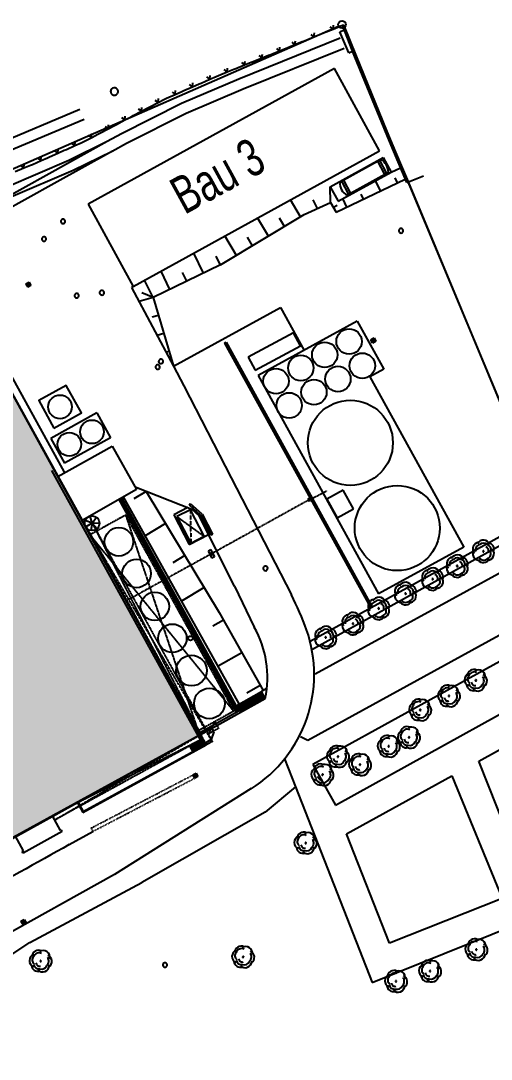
# Model space of a CAD drawing. Header units: millimetres. Extents: x 10546 to 220412, y -33380 to 110888.
# Drawn here: x 151647 to 157944, y -9507 to 4378 of the extents above; entities that cross this region are included whole.
import ezdxf

# ---------------------------------------------------------------- set-up
doc = ezdxf.new("R2010")
doc.units = ezdxf.units.MM
for name, pattern in [('DASHDOT', [1, 0.5, -0.25, 0, -0.25]), ('DASHED', [0.75, 0.5, -0.25]), ('DOT', [0.25, 0, -0.25])]:
    doc.linetypes.add(name, pattern=pattern)
for name, color, linetype in [('41', 7, 'Continuous'), ('Lageplan', 7, 'Continuous'), ('NEBENGEB', 7, 'Continuous'), ('TREPPE', 6, 'Continuous')]:
    doc.layers.add(name, color=color, linetype=linetype)
doc.layers.add('A0_Grundriß_Versorgungskanal', color=253, linetype='Continuous', lineweight=20)
doc.styles.add('USER2', font='TXT')

# ---------------------------------------------------------------- blocks, each defined once
blk = doc.blocks.new('Lageplan 1.UG')
at = {"layer": 'Lageplan'}
blk.add_hatch(color=1, dxfattribs=at).paths.add_polyline_path([(-23321, -12378), (-26262, -7020), (-26030, -6893), (-26487, -6064), (-13755, 1083), (-9279, 3558), (-5834, -2697)])
at = {"layer": '41'}
blk.add_line((-9234, 3690), (-7647, 818), dxfattribs=at)
at = {"layer": 'Lageplan'}
for p, q in [((-8995, 4584), (-3976, 6783)), ((-3911, 6757), (2405, -8340)), ((-4030, 6213), (-7330, 4401)), ((-3427, 5114), (-4030, 6213)), ((-6726, 3302), (-3427, 5114)), ((-3407, 5000), (-3957, 4697)), ((-3310, 4824), (-3859, 4521)), ((-3041, 4698), (-2841, 4782)), ((-921, -392), (-3041, 4698)), ((-7330, 4401), (-6726, 3302)), ((-9279, 3558), (-7409, 174)), ((-8162, 3333), (-8119, 3358)), ((-8137, 3290), (-8162, 3333)), ((-8112, 3348), (-8156, 3322)), ((-8150, 3312), (-8106, 3337)), ((-8119, 3358), (-8094, 3315)), ((-8100, 3326), (-8143, 3301)), ((-8094, 3315), (-8137, 3290)), ((-6726, 3302), (-6746, 3289)), ((-6746, 3289), (-6188, 2236)), ((-6188, 2236), (-4754, 3020)), ((-4754, 3020), (-4436, 2446)), ((-5504, 2544), (-5483, 2556)), ((-5504, 2544), (-3556, -982)), ((-5483, 2556), (-3535, -970)), ((-3546, 2587), (-3502, 2612)), ((-3522, 2544), (-3546, 2587)), ((-3511, 2550), (-3535, 2593)), ((-3524, 2600), (-3500, 2556)), ((-3478, 2568), (-3522, 2544)), ((-3489, 2562), (-3513, 2606)), ((-3502, 2612), (-3478, 2568)), ((-6188, 2236), (-6049, 1973)), ((-6049, 1973), (-5412, 744)), ((-7732, 759), (-7008, 1164)), ((-7008, 1164), (-6680, 587)), ((-7819, 839), (-5806, -2803)), ((-5412, 744), (-4607, -822)), ((-6680, 587), (-7410, 173)), ((-6701, 623), (-5939, 321)), ((-3914, 578), (-4134, 458)), ((-3777, 328), (-3914, 578)), ((-4134, 458), (-3997, 208)), ((-5978, 380), (-5962, 398)), ((-5978, 380), (-5823, 243)), ((-5962, 398), (-5807, 261)), ((-5939, 321), (-5841, 235)), ((-1213, 289), (-4355, -1446)), ((-3997, 208), (-3777, 328)), ((-7410, 173), (-5830, -2694)), ((-5368, -708), (-5841, 235)), ((-5825, 246), (-5684, -23)), ((-5804, 257), (-5663, -12)), ((-1264, 140), (-4326, -1554)), ((-5663, -12), (-5684, -23)), ((-4291, -1880), (-1324, -255)), ((-5368, -708), (-5105, -1254)), ((-1041, -933), (-4387, -2768)), ((-3556, -982), (-3535, -970)), ((-902, -1206), (-4320, -3093)), ((-4018, -3633), (-679, -1790)), ((-4935, -2075), (-5008, -2116)), ((-2101, -3046), (-708, -2277)), ((-5830, -2694), (-12023, -6088)), ((-5762, -2826), (-5834, -2697)), ((-5681, -2758), (-5764, -2804)), ((-5680, -2792), (-5695, -2766)), ((-4387, -2768), (-4488, -2722)), ((-4699, -3015), (-4552, -3391)), ((-1431, -4735), (-2101, -3046)), ((-4320, -3093), (-4018, -3633)), ((-5926, -3231), (-5881, -3208)), ((-5902, -3276), (-5926, -3231)), ((-5920, -3242), (-5875, -3219)), ((-5870, -3230), (-5914, -3253)), ((-5908, -3264), (-5864, -3241)), ((-5858, -3252), (-5902, -3276)), ((-5881, -3208), (-5858, -3252)), ((-3871, -4017), (-2460, -3241)), ((-2460, -3241), (-1787, -4884)), ((-5148, -3414), (-6975, -4560)), ((-4552, -3391), (-4957, -3728)), ((-4552, -3391), (-3525, -6008)), ((-4957, -3728), (-6608, -4670)), ((-7698, -3973), (-7806, -3777)), ((-7676, -3989), (-8200, -4278)), ((-7688, -3967), (-7698, -3973)), ((-7676, -3989), (-7688, -3967)), ((-7581, -4163), (-7265, -3986)), ((-3293, -5478), (-3871, -4017)), ((-8192, -4245), (-8301, -4048)), ((-8192, -4245), (-8212, -4256)), ((-8200, -4278), (-8212, -4256)), ((-3525, -6008), (611, -4335)), ((-6975, -4560), (-10287, -6402)), ((-8110, -5469), (-6608, -4670)), ((-1787, -4884), (-3293, -5478)), ((-8227, -5189), (-8183, -5164)), ((-8201, -5232), (-8227, -5189)), ((-8177, -5175), (-8220, -5200)), ((-8214, -5211), (-8171, -5186)), ((-8164, -5196), (-8208, -5222)), ((-8158, -5207), (-8201, -5232)), ((-8183, -5164), (-8158, -5207)), ((-11069, -7448), (-8110, -5469))]:
    blk.add_line(p, q, dxfattribs=at)
at = {"layer": 'Lageplan', "color": 1}
for p, q in [((-4306, 6639), (-4345, 6669)), ((-4306, 6639), (-4299, 6690)), ((-4306, 6639), (-4210, 6677)), ((-4210, 6677), (-4179, 6690)), ((-4179, 6690), (-4051, 6742)), ((-4051, 6742), (-4090, 6772)), ((-4051, 6742), (-4044, 6793)), ((-4051, 6742), (-3956, 6780)), ((-3959, 6707), (-3901, 6732)), ((-3841, 6426), (-3959, 6707)), ((-3956, 6780), (-3925, 6793)), ((-3925, 6793), (-3905, 6801)), ((-3758, 6370), (-3925, 6793)), ((-3737, 6379), (-3905, 6801)), ((-4688, 6484), (-4560, 6536)), ((-4560, 6536), (-4599, 6566)), ((-4560, 6536), (-4553, 6587)), ((-4560, 6536), (-4464, 6574)), ((-4464, 6574), (-4434, 6587)), ((-4434, 6587), (-4306, 6639)), ((-5000, 6357), (-5039, 6388)), ((-5002, 6356), (-4994, 6408)), ((-5001, 6357), (-4913, 6392)), ((-4913, 6392), (-4885, 6403)), ((-4885, 6403), (-4767, 6450)), ((-4766, 6451), (-4805, 6481)), ((-4768, 6450), (-4761, 6501)), ((-4767, 6450), (-4679, 6485)), ((-3841, 6426), (-3789, 6448)), ((-5352, 6216), (-5234, 6263)), ((-5233, 6263), (-5272, 6294)), ((-5235, 6263), (-5228, 6314)), ((-5234, 6263), (-5146, 6298)), ((-5146, 6298), (-5118, 6310)), ((-5118, 6310), (-5001, 6357)), ((-3297, 5243), (-3758, 6370)), ((-3276, 5251), (-3737, 6379)), ((-5701, 6072), (-5695, 6123)), ((-5700, 6072), (-5613, 6110)), ((-5613, 6110), (-5585, 6122)), ((-5585, 6122), (-5468, 6169)), ((-5467, 6170), (-5506, 6200)), ((-5469, 6169), (-5461, 6220)), ((-5468, 6169), (-5380, 6205)), ((-5380, 6205), (-5352, 6216)), ((-6047, 5920), (-5931, 5971)), ((-5930, 5971), (-5970, 6001)), ((-5932, 5970), (-5926, 6022)), ((-5931, 5971), (-5844, 6009)), ((-5844, 6009), (-5816, 6021)), ((-5816, 6021), (-5700, 6072)), ((-5699, 6072), (-5739, 6102)), ((-6278, 5818), (-6162, 5869)), ((-6161, 5870), (-6201, 5899)), ((-6163, 5869), (-6157, 5921)), ((-6162, 5869), (-6075, 5908)), ((-6075, 5908), (-6047, 5920)), ((-6613, 5643), (-6611, 5695)), ((-6528, 5688), (-6501, 5702)), ((-6501, 5702), (-6389, 5760)), ((-6388, 5761), (-6430, 5787)), ((-6390, 5760), (-6388, 5812)), ((-6389, 5760), (-6305, 5804)), ((-6305, 5804), (-6278, 5818)), ((-6836, 5526), (-6834, 5578)), ((-6835, 5527), (-6751, 5571)), ((-6751, 5571), (-6724, 5585)), ((-6724, 5585), (-6612, 5644)), ((-6611, 5644), (-6653, 5671)), ((-6612, 5644), (-6528, 5688)), ((-7057, 5411), (-7099, 5437)), ((-7059, 5410), (-7057, 5461)), ((-7058, 5410), (-6974, 5454)), ((-6974, 5454), (-6947, 5468)), ((-6947, 5468), (-6835, 5527)), ((-6834, 5527), (-6876, 5554)), ((-7394, 5235), (-7281, 5293)), ((-7281, 5294), (-7322, 5320)), ((-7282, 5293), (-7280, 5345)), ((-7281, 5293), (-7198, 5337)), ((-7198, 5337), (-7171, 5351)), ((-7171, 5351), (-7058, 5410)), ((-7620, 5134), (-7506, 5184)), ((-7505, 5185), (-7545, 5214)), ((-7508, 5184), (-7502, 5236)), ((-7506, 5184), (-7421, 5222)), ((-7421, 5222), (-7394, 5235)), ((-3061, 4690), (-3297, 5243)), ((-3041, 4698), (-3276, 5251)), ((-7958, 4984), (-7998, 5013)), ((-7960, 4982), (-7955, 5034)), ((-7959, 4983), (-7874, 5021)), ((-7874, 5021), (-7847, 5033)), ((-7847, 5033), (-7733, 5084)), ((-7731, 5084), (-7772, 5113)), ((-7734, 5083), (-7728, 5135)), ((-7733, 5084), (-7647, 5122)), ((-7647, 5122), (-7620, 5134)), ((-8306, 4839), (-8189, 4886)), ((-8188, 4886), (-8227, 4917)), ((-8190, 4885), (-8183, 4937)), ((-8189, 4886), (-8101, 4921)), ((-8101, 4921), (-8073, 4932)), ((-8073, 4932), (-7959, 4983)), ((-3426, 4990), (-3452, 4976)), ((-3357, 4796), (-3452, 4976)), ((-3331, 4810), (-3426, 4990)), ((-3274, 4830), (-3150, 4888)), ((-4009, 4294), (-3085, 4735)), ((-3908, 4724), (-3935, 4710)), ((-3813, 4544), (-3908, 4724)), ((-3331, 4810), (-3357, 4796)), ((-3189, 4685), (-3220, 4751)), ((-4083, 4424), (-4089, 4634)), ((-3840, 4530), (-3935, 4710)), ((-3415, 4578), (-3481, 4716)), ((-3061, 4690), (-3041, 4698)), ((-4486, 4232), (-4622, 4458)), ((-4260, 4343), (-4315, 4461)), ((-3866, 4362), (-3920, 4475)), ((-3813, 4544), (-3840, 4530)), ((-3641, 4470), (-3672, 4536)), ((-4437, 4261), (-4083, 4424)), ((-4083, 4424), (-4009, 4294)), ((-4046, 4359), (-3997, 4387)), ((-5556, 3588), (-4437, 4261)), ((-4914, 3974), (-5060, 4217)), ((-4700, 4103), (-4768, 4216)), ((-5343, 3716), (-5499, 3976)), ((-5129, 3845), (-5196, 3958)), ((-5784, 3479), (-5914, 3748)), ((-5558, 3587), (-5615, 3706)), ((-9279, 3558), (-5834, -2697)), ((-5556, 3588), (-6459, 3153)), ((-6234, 3261), (-6353, 3507)), ((-6009, 3370), (-6066, 3489)), ((-6459, 3153), (-6572, 3386)), ((-6459, 3153), (-6609, 3217)), ((-6459, 3153), (-6645, 3098)), ((-6459, 3153), (-6188, 2236)), ((-6388, 2913), (-6470, 2888)), ((-6317, 2673), (-6406, 2647)), ((-6246, 2433), (-6286, 2421)), ((-6551, 559), (-6716, 460)), ((-6551, 559), (-5576, -1059)), ((-6917, 453), (-5343, -2400)), ((-6014, -1021), (-6855, 487)), ((-6293, 131), (-6565, -33)), ((-6035, -297), (-6194, -394)), ((-5776, -726), (-6077, -907)), ((-5308, -2279), (-6014, -1021)), ((-5576, -1059), (-4987, -2101)), ((-5517, -1163), (-5658, -1243)), ((-5271, -1598), (-5589, -1778)), ((-5025, -2034), (-5205, -2136)), ((-5834, -2697), (-23321, -12378))]:
    blk.add_line(p, q, dxfattribs=at)
at = {"layer": 'Lageplan', "color": 2}
for p, q in [((-3954, 6620), (-5311, 6073)), ((-3901, 6484), (-5255, 5938)), ((-5311, 6073), (-6080, 5746)), ((-5255, 5938), (-6018, 5613)), ((-6080, 5746), (-6884, 5342)), ((-7439, 5667), (-9134, 4956)), ((-6018, 5613), (-6816, 5213)), ((-7383, 5532), (-9077, 4821)), ((-6884, 5342), (-7072, 5237)), ((-7072, 5237), (-7852, 4805)), ((-7072, 5237), (-7588, 4985)), ((-6816, 5213), (-7005, 5107)), ((-7002, 5109), (-7781, 4678)), ((-7005, 5107), (-7527, 4852)), ((-4089, 4634), (-3379, 5025)), ((-3379, 5025), (-3274, 4830)), ((-7588, 4985), (-8416, 4630)), ((-7852, 4805), (-8561, 4413)), ((-7527, 4852), (-8361, 4495)), ((-3984, 4439), (-3274, 4830)), ((-7781, 4678), (-8490, 4285)), ((-4089, 4634), (-3984, 4439)), ((-3726, 2835), (-5053, 2108)), ((-3726, 2835), (-3373, 2197)), ((-4580, 2682), (-5187, 2357)), ((-4486, 2507), (-4580, 2682)), ((-5094, 2182), (-4486, 2507)), ((-5187, 2357), (-5094, 2182)), ((-5053, 2108), (-4334, 807)), ((-3373, 2197), (-3559, 2092)), ((-3559, 2092), (-2301, -185)), ((-7213, 1609), (-7826, 1270)), ((-7213, 1609), (-7030, 1278)), ((-7826, 1270), (-7643, 939)), ((-7030, 1278), (-7643, 939)), ((-4334, 807), (-3441, -809)), ((-6899, 463), (-6882, 472)), ((-6899, 463), (-5325, -2390)), ((-6882, 472), (-5308, -2381)), ((-4372, 466), (-4387, 458)), ((-4387, 458), (-4371, 428)), ((-4372, 466), (-4356, 436)), ((-4356, 436), (-4371, 428)), ((-5995, 344), (-6181, 247)), ((-5960, 316), (-6139, 223)), ((-5775, -40), (-5960, 316)), ((-7275, 135), (-7366, 173)), ((-7275, 135), (-7301, 230)), ((-7275, 135), (-7216, 214)), ((-7275, 135), (-7176, 141)), ((-6181, 247), (-5975, -149)), ((-6139, 223), (-5954, -133)), ((-7275, 135), (-7361, 86)), ((-7275, 135), (-7292, 38)), ((-7275, 135), (-7209, 61)), ((-5975, -149), (-5716, -14)), ((-5954, -133), (-5775, -40)), ((-5690, -218), (-5724, -237)), ((-5724, -237), (-5672, -333)), ((-5681, -257), (-5696, -265)), ((-5696, -265), (-5680, -295)), ((-5690, -218), (-5638, -315)), ((-5681, -257), (-5665, -286)), ((-2301, -185), (-3441, -809)), ((-5665, -286), (-5680, -295)), ((-5638, -315), (-5672, -333)), ((-5830, -2694), (-4957, -2208)), ((-5349, -2306), (-5008, -2116)), ((-4967, -2191), (-5308, -2381)), ((-5141, -2288), (-5183, -2213)), ((-5120, -2276), (-5161, -2201)), ((-5098, -2264), (-5139, -2189)), ((-5076, -2251), (-5118, -2177)), ((-5054, -2239), (-5096, -2164)), ((-5032, -2227), (-5074, -2152)), ((-5010, -2215), (-5052, -2140)), ((-4988, -2203), (-5030, -2128)), ((-4967, -2191), (-5008, -2116)), ((-4967, -2191), (-4957, -2208)), ((-5294, -2373), (-5336, -2298)), ((-5272, -2361), (-5314, -2286)), ((-5251, -2349), (-5292, -2274)), ((-5229, -2337), (-5270, -2262)), ((-5207, -2324), (-5249, -2250)), ((-5185, -2312), (-5227, -2237)), ((-5163, -2300), (-5205, -2225)), ((-5844, -2668), (-5330, -2382)), ((-5681, -2592), (-5839, -2678)), ((-5681, -2591), (-5647, -2653)), ((-5790, -2756), (-5966, -2852)), ((-5825, -2775), (-5791, -2838)), ((-5647, -2653), (-5681, -2758)), ((-7400, -3733), (-5750, -2830)), ((-7396, -3720), (-5762, -2826)), ((-5966, -2852), (-5931, -2915)), ((-5948, -2843), (-5914, -2906)), ((-5756, -2819), (-5931, -2915)), ((-5931, -2833), (-5896, -2896)), ((-5913, -2823), (-5878, -2887)), ((-5896, -2814), (-5861, -2877)), ((-5878, -2804), (-5843, -2867)), ((-5860, -2795), (-5826, -2858)), ((-5843, -2785), (-5808, -2848)), ((-7475, -3596), (-7400, -3733)), ((-7466, -3591), (-7396, -3720))]:
    blk.add_line(p, q, dxfattribs=at)
at = {"layer": 'Lageplan', "linetype": 'DASHDOT'}
for p, q in [((-4364, 451), (-4137, 566)), ((-4379, 443), (-6819, -904))]:
    blk.add_line(p, q, dxfattribs=at)
at = {"layer": 'Lageplan', "color": 2, "linetype": 'DASHED'}
for p, q in [((-5960, 316), (-5954, -133)), ((-6139, 223), (-5775, -40))]:
    blk.add_line(p, q, dxfattribs=at)
at = {"layer": 'Lageplan', "linetype": 'DASHED'}
for p, q in [((-6827, 243), (-7303, -20)), ((-6827, 243), (-5379, -2378)), ((-6827, 243), (-5858, -2643)), ((-7273, 134), (-7361, 86)), ((-7356, 89), (-5750, -2830)), ((-5666, -2785), (-7356, 89)), ((-7273, 134), (-5666, -2785)), ((-7273, 134), (-5750, -2830)), ((-5379, -2378), (-7303, -20)), ((-5379, -2378), (-5858, -2643)), ((-5633, -2521), (-5721, -2685)), ((-5584, -2608), (-5721, -2685)), ((-5633, -2521), (-5584, -2608)), ((-5799, -2750), (-7806, -3777)), ((-7775, -3833), (-5830, -2694)), ((-5799, -2750), (-7775, -3833)), ((-5830, -2694), (-5799, -2750)), ((-5666, -2785), (-5750, -2830)), ((-7806, -3777), (-7775, -3833))]:
    blk.add_line(p, q, dxfattribs=at)
at = {"layer": 'Lageplan', "linetype": 'DOT'}
for p, q in [((-7288, -3941), (-5925, -3231)), ((-7265, -3986), (-5902, -3275)), ((-7288, -3941), (-7265, -3986))]:
    blk.add_line(p, q, dxfattribs=at)
at = {"layer": 'Lageplan', "color": 1}
blk.add_circle((-3930, 6804), 50, dxfattribs=at)
at = {"layer": 'Lageplan'}
for centre, radius in [((-3836, 2565), 170), ((-4162, 2387), 170), ((-4482, 2211), 170), ((-3659, 2241), 170), ((-3985, 2063), 170), ((-4814, 2034), 170), ((-4306, 1887), 170), ((-4638, 1710), 170), ((-3819, 1210), 569), ((-7277, 1357), 158), ((-7580, 1190), 158), ((-3191, 70), 569), ((-6917, -113), 191), ((-6680, -537), 191), ((-6436, -977), 190), ((-6201, -1404), 191), ((-5958, -1403), 30), ((-5946, -1835), 205), ((-5706, -2276), 205)]:
    blk.add_circle(centre, radius, dxfattribs=at)
at = {"layer": 'Lageplan', "color": 2}
blk.add_circle((-7275, 135), 98.9, dxfattribs=at)
at = {"layer": 'Lageplan'}
for centre, radius, start, end in [((-3527, 4819), 217, 1.1285, 56.6547), ((-3788, 4675), 170, 172.4988, 245.2844), ((-8017, -2564), 3829, 19.4565, 27.0571), ((-6104, -1889), 1801, 302.0907, 19.4565), ((-6288, -1926), 1360, 348.0409, 29.5943), ((3751125, -6768499), 7738483, 119.0594056, 119.0817972)]:
    blk.add_arc(centre, radius, start, end, dxfattribs=at)
at = {"layer": 'Lageplan', "color": 5}
for centre, major_axis, start_param, end_param in [((-6977, 5908), (35.4, 35.4), 1.745329, 3.316126), ((-6977, 5908), (-35.4, 35.4), -1.396263, 0.174533), ((-6977, 5908), (35.4, 35.4), 3.316126, 4.886922), ((-6977, 5908), (35.4, 35.4), 4.886922, 6.457718), ((-7666, 4170), (21.2, 21.2), 1.745194, 3.31599), ((-7666, 4170), (-21.2, 21.2), -1.396399, 0.174397), ((-7666, 4170), (21.2, 21.2), 4.886786, 6.457583), ((-7666, 4170), (21.2, 21.2), 3.31599, 4.886786), ((-3142, 4045), (21.2, 21.2), 1.745194, 3.31599), ((-3142, 4045), (-21.2, 21.2), -1.396399, 0.174397), ((-3142, 4045), (21.2, 21.2), 3.31599, 4.886786), ((-3142, 4045), (21.2, 21.2), 4.886786, 6.457583), ((-7918, 3935), (21.2, 21.2), 1.745194, 3.31599), ((-7918, 3935), (-21.2, 21.2), -1.396399, 0.174397), ((-7918, 3935), (21.2, 21.2), 3.31599, 4.886786), ((-7918, 3935), (21.2, 21.2), 4.886786, 6.457583), ((-7481, 3178), (21.2, 21.2), 1.745194, 3.31599), ((-7481, 3178), (-21.2, 21.2), -1.396399, 0.174397), ((-7481, 3178), (21.2, 21.2), 4.886786, 6.457583), ((-7145, 3216), (21.2, 21.2), 1.745194, 3.31599), ((-7145, 3216), (-21.2, 21.2), -1.396399, 0.174397), ((-7145, 3216), (21.2, 21.2), 3.31599, 4.886786), ((-7145, 3216), (21.2, 21.2), 4.886786, 6.457583), ((-7481, 3178), (21.2, 21.2), 3.31599, 4.886786), ((-6398, 2223), (21.2, 21.2), 1.745194, 3.31599), ((-6398, 2223), (-21.2, 21.2), -1.396399, 0.174397), ((-6355, 2299), (21.2, 21.2), 1.745194, 3.31599), ((-6398, 2223), (21.2, 21.2), 4.886786, 6.457583), ((-6355, 2299), (-21.2, 21.2), -1.396399, 0.174397), ((-6355, 2299), (21.2, 21.2), 3.31599, 4.886786), ((-6355, 2299), (21.2, 21.2), 4.886786, 6.457583), ((-6398, 2223), (21.2, 21.2), 3.31599, 4.886786), ((-4955, -470), (21.2, 21.2), 1.745194, 3.31599), ((-4955, -470), (-21.2, 21.2), -1.396399, 0.174397), ((-4955, -470), (21.2, 21.2), 3.31599, 4.886786), ((-4955, -470), (21.2, 21.2), 4.886786, 6.457583), ((-6300, -5771), (21.2, 21.2), 1.745278, 3.316074), ((-6300, -5771), (21.2, 21.2), 0.174481, 1.745278), ((-6300, -5771), (-21.2, 21.2), 1.745278, 3.316074), ((-6300, -5771), (-21.2, 21.2), 3.316074, 4.88687)]:
    blk.add_ellipse(centre, major_axis=major_axis, ratio=1, start_param=start_param, end_param=end_param, dxfattribs=at)
at = {"layer": 'Lageplan'}
for centre, major_axis, start_param, end_param in [((-2090, -209), (63.7, 63.7), 0.951308, 3.047431), ((-2037, -180), (-63.7, 63.7), 4.248148, 6.590816), ((-2037, -205), (-53.1, 53.1), -1.563519, -0.036077), ((-1987, -212), (63.7, 63.7), 5.160938, 6.846996), ((-2091, -270), (63.7, 63.7), 1.702725, 4.022041), ((-2068, -223), (53.1, 53.1), 1.048314, 2.621501), ((-2038, -240), (5.31, 5.31), 1.291665, 2.862287), ((-2038, -240), (-5.31, 5.31), 1.291665, 2.862287), ((-2038, -240), (-5.31, 5.31), 4.433258, 6.003879), ((-2038, -240), (5.31, 5.31), 4.433258, 6.003879), ((-2020, -230), (36.1, 36.1), 5.177867, 6.830066), ((-1986, -272), (-63.7, 63.7), 2.275524, 4.618193), ((-2007, -223), (-53.1, 53.1), 3.679939, 5.186402), ((-1998, -276), (42.4, 42.4), 4.256944, 6.029466), ((-2441, -468), (63.7, 63.7), 1.702725, 4.022041), ((-2440, -407), (63.7, 63.7), 0.951308, 3.047431), ((-2419, -421), (53.1, 53.1), 1.048314, 2.621501), ((-2388, -378), (-63.7, 63.7), 4.248148, 6.590816), ((-2388, -404), (-53.1, 53.1), -1.563519, -0.036077), ((-2370, -429), (36.1, 36.1), 5.177867, 6.830066), ((-2337, -470), (-63.7, 63.7), 2.275524, 4.618193), ((-2358, -422), (-53.1, 53.1), 3.679939, 5.186402), ((-2337, -410), (63.7, 63.7), 5.160938, 6.846996), ((-2039, -301), (-63.7, 63.7), 1.455255, 3.44877), ((-2034, -283), (-53.1, 53.1), 1.411552, 3.18725), ((-2770, -581), (63.7, 63.7), 0.951308, 3.047431), ((-2749, -595), (53.1, 53.1), 1.048314, 2.621501), ((-2718, -552), (-63.7, 63.7), 4.248148, 6.590816), ((-2717, -578), (-53.1, 53.1), -1.563519, -0.036077), ((-2700, -602), (36.1, 36.1), 5.177867, 6.830066), ((-2688, -595), (-53.1, 53.1), 3.679939, 5.186402), ((-2667, -584), (63.7, 63.7), 5.160938, 6.846996), ((-2390, -499), (-63.7, 63.7), 1.455255, 3.44877), ((-2384, -481), (-53.1, 53.1), 1.411552, 3.18725), ((-2389, -439), (5.31, 5.31), 1.291665, 2.862287), ((-2389, -439), (-5.31, 5.31), 1.291665, 2.862287), ((-2389, -439), (-5.31, 5.31), 4.433258, 6.003879), ((-2389, -439), (5.31, 5.31), 4.433258, 6.003879), ((-2348, -475), (42.4, 42.4), 4.256944, 6.029466), ((-3133, -774), (63.7, 63.7), 0.951308, 3.047431), ((-3080, -745), (-63.7, 63.7), 4.248148, 6.590816), ((-3080, -771), (-53.1, 53.1), -1.563519, -0.036077), ((-3030, -777), (63.7, 63.7), 5.160938, 6.846996), ((-2771, -642), (63.7, 63.7), 1.702725, 4.022041), ((-2719, -613), (5.31, 5.31), 1.291665, 2.862287), ((-2719, -613), (-5.31, 5.31), 1.291665, 2.862287), ((-2719, -613), (-5.31, 5.31), 4.433258, 6.003879), ((-2719, -613), (5.31, 5.31), 4.433258, 6.003879), ((-2667, -644), (-63.7, 63.7), 2.275524, 4.618193), ((-2678, -648), (42.4, 42.4), 4.256944, 6.029466), ((-3134, -835), (63.7, 63.7), 1.702725, 4.022041), ((-3111, -788), (53.1, 53.1), 1.048314, 2.621501), ((-3081, -806), (5.31, 5.31), 1.291665, 2.862287), ((-3081, -806), (-5.31, 5.31), 1.291665, 2.862287), ((-3081, -806), (-5.31, 5.31), 4.433258, 6.003879), ((-3081, -806), (5.31, 5.31), 4.433258, 6.003879), ((-3063, -796), (36.1, 36.1), 5.177867, 6.830066), ((-3029, -837), (-63.7, 63.7), 2.275524, 4.618193), ((-3050, -789), (-53.1, 53.1), 3.679939, 5.186402), ((-3041, -842), (42.4, 42.4), 4.256944, 6.029466), ((-2719, -673), (-63.7, 63.7), 1.455255, 3.44877), ((-2714, -655), (-53.1, 53.1), 1.411552, 3.18725), ((-3491, -973), (63.7, 63.7), 0.951308, 3.047431), ((-3469, -987), (53.1, 53.1), 1.048314, 2.621501), ((-3438, -944), (-63.7, 63.7), 4.248148, 6.590816), ((-3438, -970), (-53.1, 53.1), -1.563519, -0.036077), ((-3421, -994), (36.1, 36.1), 5.177867, 6.830066), ((-3408, -987), (-53.1, 53.1), 3.679939, 5.186402), ((-3387, -976), (63.7, 63.7), 5.160938, 6.846996), ((-3082, -866), (-63.7, 63.7), 1.455255, 3.44877), ((-3077, -848), (-53.1, 53.1), 1.411552, 3.18725), ((-3837, -1177), (63.7, 63.7), 0.951308, 3.047431), ((-3784, -1148), (-63.7, 63.7), 4.248148, 6.590816), ((-3784, -1174), (-53.1, 53.1), -1.563519, -0.036077), ((-3734, -1180), (63.7, 63.7), 5.160938, 6.846996), ((-3491, -1034), (63.7, 63.7), 1.702725, 4.022041), ((-3440, -1065), (-63.7, 63.7), 1.455255, 3.44877), ((-3434, -1047), (-53.1, 53.1), 1.411552, 3.18725), ((-3439, -1005), (5.31, 5.31), 1.291665, 2.862287), ((-3439, -1005), (-5.31, 5.31), 1.291665, 2.862287), ((-3439, -1005), (-5.31, 5.31), 4.433258, 6.003879), ((-3439, -1005), (5.31, 5.31), 4.433258, 6.003879), ((-3387, -1036), (-63.7, 63.7), 2.275524, 4.618193), ((-3398, -1040), (42.4, 42.4), 4.256944, 6.029466), ((-4147, -1332), (-63.7, 63.7), 4.248148, 6.590816), ((-3838, -1238), (63.7, 63.7), 1.702725, 4.022041), ((-3815, -1191), (53.1, 53.1), 1.048314, 2.621501), ((-3785, -1209), (5.31, 5.31), 1.291665, 2.862287), ((-3785, -1209), (-5.31, 5.31), 1.291665, 2.862287), ((-3785, -1209), (-5.31, 5.31), 4.433258, 6.003879), ((-3785, -1209), (5.31, 5.31), 4.433258, 6.003879), ((-3767, -1198), (36.1, 36.1), 5.177867, 6.830066), ((-3733, -1240), (-63.7, 63.7), 2.275524, 4.618193), ((-3754, -1191), (-53.1, 53.1), 3.679939, 5.186402), ((-3745, -1244), (42.4, 42.4), 4.256944, 6.029466), ((-4200, -1422), (63.7, 63.7), 1.702725, 4.022041), ((-4199, -1361), (63.7, 63.7), 0.951308, 3.047431), ((-4178, -1375), (53.1, 53.1), 1.048314, 2.621501), ((-4146, -1357), (-53.1, 53.1), -1.563519, -0.036077), ((-4148, -1392), (5.31, 5.31), 1.291665, 2.862287), ((-4148, -1392), (-5.31, 5.31), 4.433258, 6.003879), ((-4129, -1382), (36.1, 36.1), 5.177867, 6.830066), ((-4096, -1424), (-63.7, 63.7), 2.275524, 4.618193), ((-4117, -1375), (-53.1, 53.1), 3.679939, 5.186402), ((-4096, -1364), (63.7, 63.7), 5.160938, 6.846996), ((-3786, -1269), (-63.7, 63.7), 1.455255, 3.44877), ((-3781, -1251), (-53.1, 53.1), 1.411552, 3.18725), ((-4148, -1453), (-63.7, 63.7), 1.455255, 3.44877), ((-4143, -1435), (-53.1, 53.1), 1.411552, 3.18725), ((-4148, -1392), (-5.31, 5.31), 1.291665, 2.862287), ((-4148, -1392), (5.31, 5.31), 4.433258, 6.003879), ((-4107, -1428), (42.4, 42.4), 4.256944, 6.029466), ((-2200, -1960), (-63.7, 63.7), -0.412458, 1.93021), ((-2165, -1911), (63.7, 63.7), 0.338069, 2.331584), ((-2192, -1951), (-42.4, 42.4), -0.001834, 1.770687), ((-2162, -1929), (53.1, 53.1), 0.294365, 2.070063), ((-2105, -1916), (63.7, 63.7), 5.297928, 7.617243), ((-2105, -1968), (53.1, 53.1), 4.643517, 6.216704), ((-2079, -1971), (-63.7, 63.7), 2.975715, 5.071838), ((-2524, -2120), (63.7, 63.7), 0.338069, 2.331584), ((-2521, -2139), (53.1, 53.1), 0.294365, 2.070063), ((-2464, -2125), (63.7, 63.7), 5.297928, 7.617243), ((-2173, -2014), (63.7, 63.7), 2.472955, 4.159013), ((-2160, -1994), (-53.1, 53.1), 0.991956, 2.49842), ((-2151, -1983), (-36.1, 36.1), 0.919089, 2.571287), ((-2114, -2020), (63.7, 63.7), 3.130962, 5.47363), ((-2125, -1997), (53.1, 53.1), 3.60248, 5.129922), ((-2139, -1965), (5.31, 5.31), 1.745275, 3.315897), ((-2139, -1965), (5.31, 5.31), 0.174479, 1.745101), ((-2139, -1965), (-5.31, 5.31), 1.745275, 3.315897), ((-2139, -1965), (5.31, 5.31), 4.886868, 6.45749), ((-2910, -2306), (63.7, 63.7), 0.338069, 2.331584), ((-2850, -2312), (63.7, 63.7), 5.297928, 7.617243), ((-2558, -2169), (-63.7, 63.7), -0.412458, 1.93021), ((-2550, -2160), (-42.4, 42.4), -0.001834, 1.770687), ((-2519, -2203), (-53.1, 53.1), 0.991956, 2.49842), ((-2510, -2192), (-36.1, 36.1), 0.919089, 2.571287), ((-2498, -2174), (5.31, 5.31), 1.745275, 3.315897), ((-2498, -2174), (5.31, 5.31), 0.174479, 1.745101), ((-2498, -2174), (-5.31, 5.31), 1.745275, 3.315897), ((-2498, -2174), (5.31, 5.31), 4.886868, 6.45749), ((-2463, -2177), (53.1, 53.1), 4.643517, 6.216704), ((-2438, -2180), (-63.7, 63.7), 2.975715, 5.071838), ((-2944, -2355), (-63.7, 63.7), -0.412458, 1.93021), ((-2936, -2347), (-42.4, 42.4), -0.001834, 1.770687), ((-2907, -2325), (53.1, 53.1), 0.294365, 2.070063), ((-2884, -2361), (5.31, 5.31), 1.745275, 3.315897), ((-2884, -2361), (5.31, 5.31), 0.174479, 1.745101), ((-2884, -2361), (5.31, 5.31), 4.886868, 6.45749), ((-2849, -2363), (53.1, 53.1), 4.643517, 6.216704), ((-2824, -2367), (-63.7, 63.7), 2.975715, 5.071838), ((-2532, -2223), (63.7, 63.7), 2.472955, 4.159013), ((-2472, -2229), (63.7, 63.7), 3.130962, 5.47363), ((-2484, -2206), (53.1, 53.1), 3.60248, 5.129922), ((-2918, -2409), (63.7, 63.7), 2.472955, 4.159013), ((-2904, -2390), (-53.1, 53.1), 0.991956, 2.49842), ((-2896, -2378), (-36.1, 36.1), 0.919089, 2.571287), ((-2858, -2416), (63.7, 63.7), 3.130962, 5.47363), ((-2870, -2393), (53.1, 53.1), 3.60248, 5.129922), ((-2884, -2361), (-5.31, 5.31), 1.745275, 3.315897), ((-3060, -2675), (63.7, 63.7), 0.338069, 2.331584), ((-3057, -2694), (53.1, 53.1), 0.294365, 2.070063), ((-3000, -2680), (63.7, 63.7), 5.297928, 7.617243), ((-3366, -2842), (-63.7, 63.7), -0.412458, 1.93021), ((-3331, -2793), (63.7, 63.7), 0.338069, 2.331584), ((-3328, -2812), (53.1, 53.1), 0.294365, 2.070063), ((-3271, -2798), (63.7, 63.7), 5.297928, 7.617243), ((-3245, -2853), (-63.7, 63.7), 2.975715, 5.071838), ((-3095, -2724), (-63.7, 63.7), -0.412458, 1.93021), ((-3087, -2715), (-42.4, 42.4), -0.001834, 1.770687), ((-3055, -2758), (-53.1, 53.1), 0.991956, 2.49842), ((-3047, -2747), (-36.1, 36.1), 0.919089, 2.571287), ((-3035, -2729), (5.31, 5.31), 1.745275, 3.315897), ((-3035, -2729), (5.31, 5.31), 0.174479, 1.745101), ((-3035, -2729), (-5.31, 5.31), 1.745275, 3.315897), ((-3035, -2729), (5.31, 5.31), 4.886868, 6.45749), ((-3000, -2732), (53.1, 53.1), 4.643517, 6.216704), ((-2974, -2735), (-63.7, 63.7), 2.975715, 5.071838), ((-4045, -2979), (-63.7, 63.7), -0.412458, 1.93021), ((-4011, -2930), (63.7, 63.7), 0.338069, 2.331584), ((-4008, -2949), (53.1, 53.1), 0.294365, 2.070063), ((-3951, -2935), (63.7, 63.7), 5.297928, 7.617243), ((-3925, -2990), (-63.7, 63.7), 2.975715, 5.071838), ((-3339, -2896), (63.7, 63.7), 2.472955, 4.159013), ((-3358, -2833), (-42.4, 42.4), -0.001834, 1.770687), ((-3326, -2876), (-53.1, 53.1), 0.991956, 2.49842), ((-3317, -2865), (-36.1, 36.1), 0.919089, 2.571287), ((-3280, -2902), (63.7, 63.7), 3.130962, 5.47363), ((-3291, -2879), (53.1, 53.1), 3.60248, 5.129922), ((-3305, -2847), (5.31, 5.31), 1.745275, 3.315897), ((-3305, -2847), (5.31, 5.31), 0.174479, 1.745101), ((-3305, -2847), (-5.31, 5.31), 1.745275, 3.315897), ((-3305, -2847), (5.31, 5.31), 4.886868, 6.45749), ((-3270, -2850), (53.1, 53.1), 4.643517, 6.216704), ((-3068, -2778), (63.7, 63.7), 2.472955, 4.159013), ((-3009, -2784), (63.7, 63.7), 3.130962, 5.47363), ((-3020, -2761), (53.1, 53.1), 3.60248, 5.129922), ((-4019, -3033), (63.7, 63.7), 2.472955, 4.159013), ((-4037, -2970), (-42.4, 42.4), -0.001834, 1.770687), ((-4005, -3014), (-53.1, 53.1), 0.991956, 2.49842), ((-3997, -3002), (-36.1, 36.1), 0.919089, 2.571287), ((-3959, -3039), (63.7, 63.7), 3.130962, 5.47363), ((-3971, -3017), (53.1, 53.1), 3.60248, 5.129922), ((-3985, -2985), (5.31, 5.31), 1.745275, 3.315897), ((-3985, -2985), (5.31, 5.31), 0.174479, 1.745101), ((-3985, -2985), (-5.31, 5.31), 1.745275, 3.315897), ((-3985, -2985), (5.31, 5.31), 4.886868, 6.45749), ((-3950, -2987), (53.1, 53.1), 4.643517, 6.216704), ((-3749, -3088), (-63.7, 63.7), -0.412458, 1.93021), ((-3715, -3039), (63.7, 63.7), 0.338069, 2.331584), ((-3741, -3079), (-42.4, 42.4), -0.001834, 1.770687), ((-3711, -3057), (53.1, 53.1), 0.294365, 2.070063), ((-3654, -3044), (63.7, 63.7), 5.297928, 7.617243), ((-3654, -3096), (53.1, 53.1), 4.643517, 6.216704), ((-3629, -3099), (-63.7, 63.7), 2.975715, 5.071838), ((-4252, -3222), (-63.7, 63.7), -0.412458, 1.93021), ((-4218, -3173), (63.7, 63.7), 0.338069, 2.331584), ((-4244, -3213), (-42.4, 42.4), -0.001834, 1.770687), ((-4215, -3192), (53.1, 53.1), 0.294365, 2.070063), ((-4158, -3179), (63.7, 63.7), 5.297928, 7.617243), ((-4157, -3230), (53.1, 53.1), 4.643517, 6.216704), ((-4132, -3234), (-63.7, 63.7), 2.975715, 5.071838), ((-3722, -3141), (63.7, 63.7), 2.472955, 4.159013), ((-3709, -3122), (-53.1, 53.1), 0.991956, 2.49842), ((-3701, -3110), (-36.1, 36.1), 0.919089, 2.571287), ((-3663, -3148), (63.7, 63.7), 3.130962, 5.47363), ((-3674, -3125), (53.1, 53.1), 3.60248, 5.129922), ((-3689, -3093), (5.31, 5.31), 1.745275, 3.315897), ((-3689, -3093), (5.31, 5.31), 0.174479, 1.745101), ((-3689, -3093), (-5.31, 5.31), 1.745275, 3.315897), ((-3689, -3093), (5.31, 5.31), 4.886868, 6.45749), ((-4226, -3276), (63.7, 63.7), 2.472955, 4.159013), ((-4213, -3257), (-53.1, 53.1), 0.991956, 2.49842), ((-4204, -3245), (-36.1, 36.1), 0.919089, 2.571287), ((-4166, -3283), (63.7, 63.7), 3.130962, 5.47363), ((-4178, -3260), (53.1, 53.1), 3.60248, 5.129922), ((-4192, -3228), (5.31, 5.31), 1.745275, 3.315897), ((-4192, -3228), (5.31, 5.31), 0.174479, 1.745101), ((-4192, -3228), (-5.31, 5.31), 1.745275, 3.315897), ((-4192, -3228), (5.31, 5.31), 4.886868, 6.45749), ((-4444, -4086), (63.7, 63.7), 0.338069, 2.331584), ((-4441, -4105), (53.1, 53.1), 0.294365, 2.070063), ((-4384, -4091), (63.7, 63.7), 5.297928, 7.617243), ((-4479, -4135), (-63.7, 63.7), -0.412458, 1.93021), ((-4470, -4126), (-42.4, 42.4), -0.001834, 1.770687), ((-4430, -4158), (-36.1, 36.1), 0.919089, 2.571287), ((-4418, -4141), (5.31, 5.31), 1.745275, 3.315897), ((-4418, -4141), (5.31, 5.31), 0.174479, 1.745101), ((-4418, -4141), (-5.31, 5.31), 1.745275, 3.315897), ((-4418, -4141), (5.31, 5.31), 4.886868, 6.45749), ((-4383, -4143), (53.1, 53.1), 4.643517, 6.216704), ((-4358, -4146), (-63.7, 63.7), 2.975715, 5.071838), ((-4452, -4189), (63.7, 63.7), 2.472955, 4.159013), ((-4439, -4170), (-53.1, 53.1), 0.991956, 2.49842), ((-4393, -4195), (63.7, 63.7), 3.130962, 5.47363), ((-4404, -4172), (53.1, 53.1), 3.60248, 5.129922), ((-5279, -5609), (63.7, 63.7), 0.338069, 2.331584), ((-5275, -5628), (53.1, 53.1), 0.294365, 2.070063), ((-5219, -5615), (63.7, 63.7), 5.297928, 7.617243), ((-2192, -5560), (-63.7, 63.7), -0.412458, 1.93021), ((-2157, -5511), (63.7, 63.7), 0.338069, 2.331584), ((-2184, -5551), (-42.4, 42.4), -0.001834, 1.770687), ((-2154, -5530), (53.1, 53.1), 0.294365, 2.070063), ((-2097, -5517), (63.7, 63.7), 5.297928, 7.617243), ((-2097, -5568), (53.1, 53.1), 4.643517, 6.216704), ((-2071, -5571), (-63.7, 63.7), 2.975715, 5.071838), ((-8024, -5714), (-63.7, 63.7), -0.412458, 1.93021), ((-7990, -5665), (63.7, 63.7), 0.338069, 2.331584), ((-8016, -5705), (-42.4, 42.4), -0.001834, 1.770687), ((-7986, -5684), (53.1, 53.1), 0.294365, 2.070063), ((-7930, -5670), (63.7, 63.7), 5.297928, 7.617243), ((-7929, -5722), (53.1, 53.1), 4.643517, 6.216704), ((-7904, -5725), (-63.7, 63.7), 2.975715, 5.071838), ((-5313, -5658), (-63.7, 63.7), -0.412458, 1.93021), ((-5305, -5649), (-42.4, 42.4), -0.001834, 1.770687), ((-5265, -5681), (-36.1, 36.1), 0.919089, 2.571287), ((-5253, -5664), (5.31, 5.31), 1.745275, 3.315897), ((-5253, -5664), (5.31, 5.31), 0.174479, 1.745101), ((-5253, -5664), (-5.31, 5.31), 1.745275, 3.315897), ((-5253, -5664), (5.31, 5.31), 4.886868, 6.45749), ((-5218, -5666), (53.1, 53.1), 4.643517, 6.216704), ((-5193, -5669), (-63.7, 63.7), 2.975715, 5.071838), ((-2165, -5614), (63.7, 63.7), 2.472955, 4.159013), ((-2152, -5595), (-53.1, 53.1), 0.991956, 2.49842), ((-2144, -5583), (-36.1, 36.1), 0.919089, 2.571287), ((-2106, -5621), (63.7, 63.7), 3.130962, 5.47363), ((-2117, -5598), (53.1, 53.1), 3.60248, 5.129922), ((-2132, -5566), (5.31, 5.31), 1.745275, 3.315897), ((-2132, -5566), (5.31, 5.31), 0.174479, 1.745101), ((-2132, -5566), (-5.31, 5.31), 1.745275, 3.315897), ((-2132, -5566), (5.31, 5.31), 4.886868, 6.45749), ((-7998, -5768), (63.7, 63.7), 2.472955, 4.159013), ((-7984, -5749), (-53.1, 53.1), 0.991956, 2.49842), ((-7976, -5737), (-36.1, 36.1), 0.919089, 2.571287), ((-7938, -5774), (63.7, 63.7), 3.130962, 5.47363), ((-7950, -5752), (53.1, 53.1), 3.60248, 5.129922), ((-7964, -5720), (5.31, 5.31), 1.745275, 3.315897), ((-7964, -5720), (5.31, 5.31), 0.174479, 1.745101), ((-7964, -5720), (-5.31, 5.31), 1.745275, 3.315897), ((-7964, -5720), (5.31, 5.31), 4.886868, 6.45749), ((-5287, -5712), (63.7, 63.7), 2.472955, 4.159013), ((-5273, -5693), (-53.1, 53.1), 0.991956, 2.49842), ((-5227, -5719), (63.7, 63.7), 3.130962, 5.47363), ((-5239, -5696), (53.1, 53.1), 3.60248, 5.129922), ((-2813, -5849), (-63.7, 63.7), -0.412458, 1.93021), ((-2778, -5800), (63.7, 63.7), 0.338069, 2.331584), ((-2804, -5840), (-42.4, 42.4), -0.001834, 1.770687), ((-2775, -5818), (53.1, 53.1), 0.294365, 2.070063), ((-2718, -5805), (63.7, 63.7), 5.297928, 7.617243), ((-2717, -5857), (53.1, 53.1), 4.643517, 6.216704), ((-2692, -5860), (-63.7, 63.7), 2.975715, 5.071838), ((-3268, -5984), (-63.7, 63.7), -0.412458, 1.93021), ((-3233, -5935), (63.7, 63.7), 0.338069, 2.331584), ((-3259, -5975), (-42.4, 42.4), -0.001834, 1.770687), ((-3230, -5954), (53.1, 53.1), 0.294365, 2.070063), ((-3173, -5941), (63.7, 63.7), 5.297928, 7.617243), ((-3172, -5992), (53.1, 53.1), 4.643517, 6.216704), ((-3147, -5995), (-63.7, 63.7), 2.975715, 5.071838), ((-2786, -5903), (63.7, 63.7), 2.472955, 4.159013), ((-2773, -5883), (-53.1, 53.1), 0.991956, 2.49842), ((-2764, -5872), (-36.1, 36.1), 0.919089, 2.571287), ((-2727, -5909), (63.7, 63.7), 3.130962, 5.47363), ((-2738, -5886), (53.1, 53.1), 3.60248, 5.129922), ((-2752, -5854), (5.31, 5.31), 1.745275, 3.315897), ((-2752, -5854), (5.31, 5.31), 0.174479, 1.745101), ((-2752, -5854), (-5.31, 5.31), 1.745275, 3.315897), ((-2752, -5854), (5.31, 5.31), 4.886868, 6.45749), ((-3241, -6038), (63.7, 63.7), 2.472955, 4.159013), ((-3228, -6019), (-53.1, 53.1), 0.991956, 2.49842), ((-3219, -6007), (-36.1, 36.1), 0.919089, 2.571287), ((-3182, -6045), (63.7, 63.7), 3.130962, 5.47363), ((-3193, -6022), (53.1, 53.1), 3.60248, 5.129922), ((-3207, -5990), (5.31, 5.31), 1.745275, 3.315897), ((-3207, -5990), (5.31, 5.31), 0.174479, 1.745101), ((-3207, -5990), (-5.31, 5.31), 1.745275, 3.315897), ((-3207, -5990), (5.31, 5.31), 4.886868, 6.45749)]:
    blk.add_ellipse(centre, major_axis=major_axis, ratio=1, start_param=start_param, end_param=end_param, dxfattribs=at)
at = {"layer": 'NEBENGEB'}
blk.add_circle((-7704, 1691), 158, dxfattribs=at)
at = {"layer": 'TREPPE', "color": 2}
blk.add_lwpolyline([(-7787, 1406), (-7419, 1609), (-7622, 1977), (-7990, 1774)], close=True, dxfattribs=at)
at = {"layer": 'Lageplan', "style": 'USER2', "width": 0.732038}
blk.add_text('Bau 3', height=500, rotation=28.7, dxfattribs=at).set_placement((-6039, 4255))

msp = doc.modelspace()

# ---------------------------------------------------------------- block references
at = {"layer": 'A0_Grundriß_Versorgungskanal'}
msp.add_blockref('Lageplan 1.UG', (159877, -2475), dxfattribs=at)

doc.saveas('drawing.dxf')
